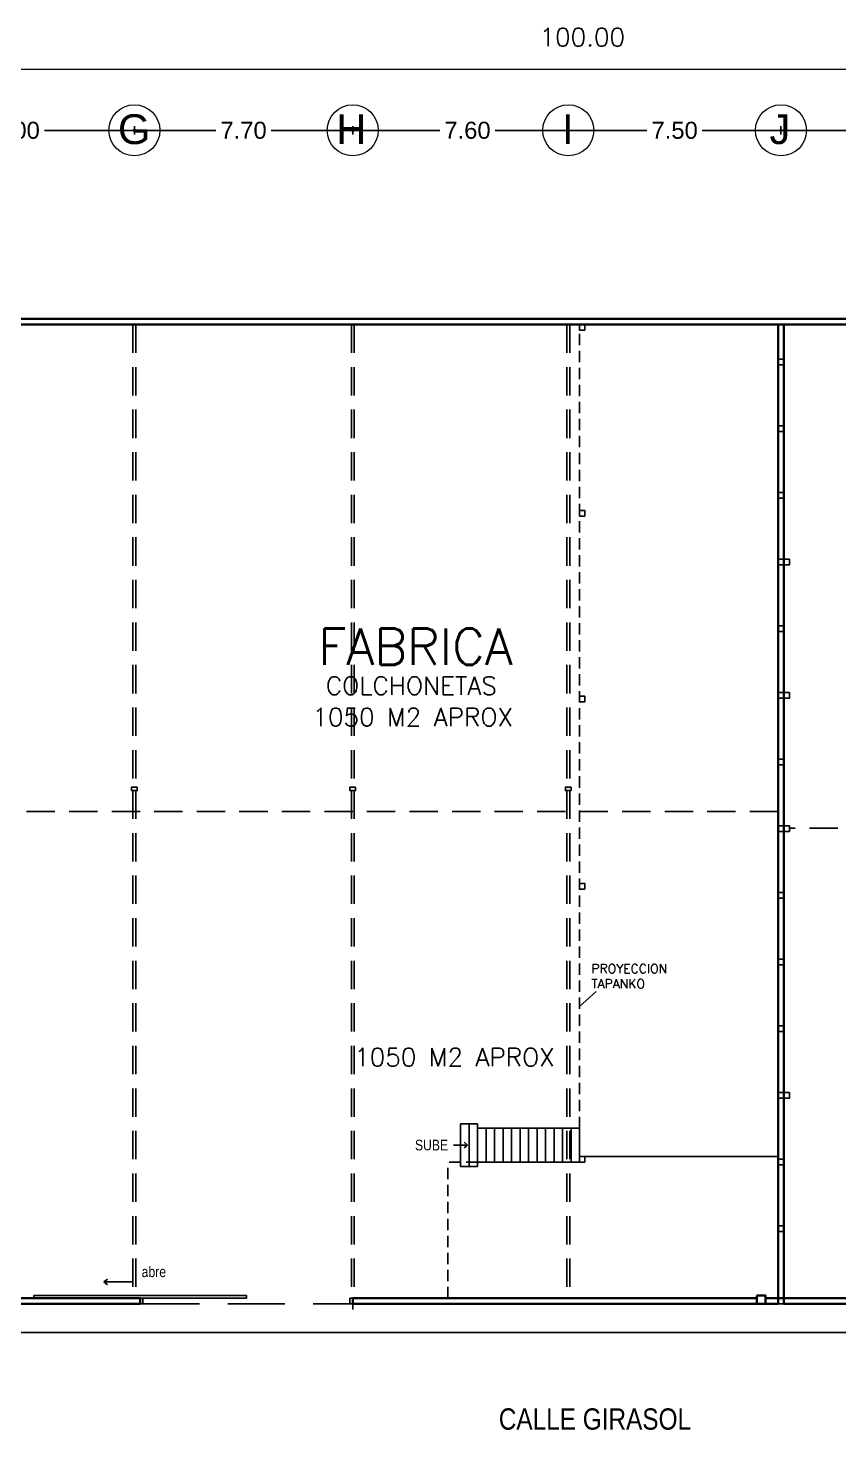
# Model space of a CAD drawing. Header units: millimetres. Extents: x 0 to 265, y 0 to 186.
# Drawn here: x 56.73 to 85.33, y 136.5 to 185.92 of the extents above; entities that cross this region are included whole.
import ezdxf

# ---------------------------------------------------------------- set-up
doc = ezdxf.new("R2010")
doc.units = ezdxf.units.MM
doc.linetypes.add('JIS_02_2.0', pattern=[3, 2, -1])
for name, color, linetype in [('APOYOS', 40, 'Continuous'), ('AREAS DE TRABAJO', 60, 'Continuous'), ('ARMADO DE CASTILLOS', 1, 'Continuous'), ('BANQUETA', 241, 'Continuous'), ('DEMOLICION', 210, 'Continuous'), ('Ejes y cotas', 251, 'Continuous'), ('ESCALERAS', 41, 'Continuous'), ('HERRERIA', 242, 'Continuous'), ('MOVILIARIO COLCHAS', 251, 'Continuous'), ('MURO DIVISORIO', 51, 'Continuous'), ('PROYECCION', 63, 'JIS_02_2.0'), ('PROYECCION ESTRUCTURA', 100, 'Continuous'), ('TEXTO', 7, 'Continuous')]:
    doc.layers.add(name, color=color, linetype=linetype)
doc.layers.add('MURO DE CARGA', color=18, linetype='Continuous', lineweight=30)
doc.layers.add('Solapa', color=7, linetype='Continuous', lineweight=18)
doc.styles.add('Annotative', font='arial.ttf')
doc.styles.add('Roman S', font='romans.shx')
doc.styles.get("Standard").update_dxf_attribs({"font": 'arial.ttf'})
doc.dimstyles.new('Copia(2) de ISO-25', dxfattribs={"dimtxt": 0.2, "dimasz": 0.1, "dimexe": 0.15, "dimexo": 0.15, "dimgap": 0.075, "dimtad": 2, "dimtih": 1, "dimtoh": 1, "dimzin": 1, "dimdsep": 46, "dimtxsty": 'Standard', "dimblk": 'ORIGIN2', "dimcen": 0.1, "dimazin": 0, "dimtfac": 1, "dimtix": 1, "dimtmove": 0, "dimatfit": 3, "dimfxl": 0.25, "dimarcsym": 0})

# ---------------------------------------------------------------- blocks, each defined once
blk = doc.blocks.new('_BoxFilled')
at = {"color": 0, "linetype": 'ByBlock', "lineweight": -2}
blk.add_line((-0.5, 0), (-1, 0), dxfattribs=at)
at = {"color": 0, "linetype": 'ByBlock', "lineweight": 0}
blk.add_solid([(-0.5, 0.5), (0.5, 0.5), (-0.5, -0.5), (0.5, -0.5)], dxfattribs=at)
blk = doc.blocks.new('*D81')
at = {"layer": 'DEFPOINTS', "color": 0, "transparency": 16777216}
for p in [(68.183, 182.312), (60.483, 181.467), (68.183, 181.467)]:
    blk.add_point(p, dxfattribs=at)
at = {"layer": 'Ejes y cotas', "color": 0, "lineweight": -2, "transparency": 16777216}
for p, q in [((60.483, 182.167), (60.483, 182.462)), ((68.183, 182.167), (68.183, 182.462)), ((60.583, 182.312), (63.357, 182.312)), ((68.083, 182.312), (65.309, 182.312))]:
    blk.add_line(p, q, dxfattribs=at)
at = {"layer": 'Ejes y cotas', "color": 0, "lineweight": -2, "transparency": 16777216, "xscale": 0.1, "yscale": 0.1, "zscale": 0.1, "rotation": 180}
blk.add_blockref('_BoxFilled', (60.483, 182.312), dxfattribs=at)
at = {"layer": 'Ejes y cotas', "color": 0, "lineweight": -2, "transparency": 16777216, "xscale": 0.1, "yscale": 0.1, "zscale": 0.1}
blk.add_blockref('_BoxFilled', (68.183, 182.312), dxfattribs=at)
at = {"layer": 'Ejes y cotas', "color": 0, "lineweight": 0, "transparency": 16777216, "insert": (64.333, 182.312), "char_height": 0.6, "attachment_point": 5}
blk.add_mtext('7.70', dxfattribs=at)
blk = doc.blocks.new('*D82')
at = {"layer": 'DEFPOINTS', "color": 0, "transparency": 16777216}
for p in [(75.783, 182.312), (68.183, 181.467), (75.783, 181.467)]:
    blk.add_point(p, dxfattribs=at)
at = {"layer": 'Ejes y cotas', "color": 0, "lineweight": -2, "transparency": 16777216}
for p, q in [((68.183, 182.167), (68.183, 182.462)), ((75.783, 182.167), (75.783, 182.462)), ((68.283, 182.312), (71.253, 182.312)), ((75.683, 182.312), (73.205, 182.312))]:
    blk.add_line(p, q, dxfattribs=at)
at = {"layer": 'Ejes y cotas', "color": 0, "lineweight": -2, "transparency": 16777216, "xscale": 0.1, "yscale": 0.1, "zscale": 0.1, "rotation": 180}
blk.add_blockref('_BoxFilled', (68.183, 182.312), dxfattribs=at)
at = {"layer": 'Ejes y cotas', "color": 0, "lineweight": -2, "transparency": 16777216, "xscale": 0.1, "yscale": 0.1, "zscale": 0.1}
blk.add_blockref('_BoxFilled', (75.783, 182.312), dxfattribs=at)
at = {"layer": 'Ejes y cotas', "color": 0, "lineweight": 0, "transparency": 16777216, "insert": (72.229, 182.312), "char_height": 0.6, "attachment_point": 5}
blk.add_mtext('7.60', dxfattribs=at)
blk = doc.blocks.new('*D83')
at = {"layer": 'DEFPOINTS', "color": 0, "transparency": 16777216}
for p in [(83.283, 182.312), (75.783, 181.467), (83.283, 181.467)]:
    blk.add_point(p, dxfattribs=at)
at = {"layer": 'Ejes y cotas', "color": 0, "lineweight": -2, "transparency": 16777216}
for p, q in [((75.783, 182.167), (75.783, 182.462)), ((83.283, 182.167), (83.283, 182.462)), ((75.883, 182.312), (78.557, 182.312)), ((83.183, 182.312), (80.509, 182.312))]:
    blk.add_line(p, q, dxfattribs=at)
at = {"layer": 'Ejes y cotas', "color": 0, "lineweight": -2, "transparency": 16777216, "xscale": 0.1, "yscale": 0.1, "zscale": 0.1, "rotation": 180}
blk.add_blockref('_BoxFilled', (75.783, 182.312), dxfattribs=at)
at = {"layer": 'Ejes y cotas', "color": 0, "lineweight": -2, "transparency": 16777216, "xscale": 0.1, "yscale": 0.1, "zscale": 0.1}
blk.add_blockref('_BoxFilled', (83.283, 182.312), dxfattribs=at)
at = {"layer": 'Ejes y cotas', "color": 0, "lineweight": 0, "transparency": 16777216, "insert": (79.533, 182.312), "char_height": 0.6, "attachment_point": 5}
blk.add_mtext('7.50', dxfattribs=at)
blk = doc.blocks.new('*D84')
at = {"layer": 'DEFPOINTS', "color": 0, "transparency": 16777216}
for p in [(90.933, 182.312), (83.283, 181.467), (90.933, 181.467)]:
    blk.add_point(p, dxfattribs=at)
at = {"layer": 'Ejes y cotas', "color": 0, "lineweight": -2, "transparency": 16777216}
for p, q in [((83.283, 182.167), (83.283, 182.462)), ((90.933, 182.167), (90.933, 182.462)), ((83.383, 182.312), (86.129, 182.312)), ((90.833, 182.312), (88.087, 182.312))]:
    blk.add_line(p, q, dxfattribs=at)
at = {"layer": 'Ejes y cotas', "color": 0, "lineweight": -2, "transparency": 16777216, "xscale": 0.1, "yscale": 0.1, "zscale": 0.1, "rotation": 180}
blk.add_blockref('_BoxFilled', (83.283, 182.312), dxfattribs=at)
at = {"layer": 'Ejes y cotas', "color": 0, "lineweight": -2, "transparency": 16777216, "xscale": 0.1, "yscale": 0.1, "zscale": 0.1}
blk.add_blockref('_BoxFilled', (90.933, 182.312), dxfattribs=at)
at = {"layer": 'Ejes y cotas', "color": 0, "lineweight": 0, "transparency": 16777216, "insert": (87.108, 182.312), "char_height": 0.6, "attachment_point": 5}
blk.add_mtext('7.65', dxfattribs=at)
blk = doc.blocks.new('*D89')
at = {"layer": 'DEFPOINTS', "color": 0, "transparency": 16777216}
for p in [(60.483, 182.312), (52.483, 181.467), (60.483, 181.467)]:
    blk.add_point(p, dxfattribs=at)
at = {"layer": 'Ejes y cotas', "color": 0, "lineweight": -2, "transparency": 16777216}
for p, q in [((52.483, 182.167), (52.483, 182.462)), ((60.483, 182.167), (60.483, 182.462)), ((52.583, 182.312), (55.354, 182.312)), ((60.383, 182.312), (57.311, 182.312))]:
    blk.add_line(p, q, dxfattribs=at)
at = {"layer": 'Ejes y cotas', "color": 0, "lineweight": -2, "transparency": 16777216, "xscale": 0.1, "yscale": 0.1, "zscale": 0.1, "rotation": 180}
blk.add_blockref('_BoxFilled', (52.483, 182.312), dxfattribs=at)
at = {"layer": 'Ejes y cotas', "color": 0, "lineweight": -2, "transparency": 16777216, "xscale": 0.1, "yscale": 0.1, "zscale": 0.1}
blk.add_blockref('_BoxFilled', (60.483, 182.312), dxfattribs=at)
at = {"layer": 'Ejes y cotas', "color": 0, "lineweight": 0, "transparency": 16777216, "insert": (56.333, 182.312), "char_height": 0.6, "attachment_point": 5}
blk.add_mtext('8.00', dxfattribs=at)

msp = doc.modelspace()

# ---------------------------------------------------------------- linework, layer by layer
at = {"layer": 'APOYOS'}
for points in [[(76.183, 175.467), (76.363, 175.467), (76.363, 175.267), (76.183, 175.267)], [(76.183, 168.917), (76.363, 168.917), (76.363, 168.717), (76.183, 168.717)], [(76.183, 162.367), (76.363, 162.367), (76.363, 162.167), (76.183, 162.167)], [(60.583, 159.162), (60.583, 159.042), (60.383, 159.042), (60.383, 159.162)], [(68.283, 159.162), (68.283, 159.042), (68.083, 159.042), (68.083, 159.162)], [(75.883, 159.162), (75.883, 159.042), (75.683, 159.042), (75.683, 159.162)], [(76.183, 155.767), (76.363, 155.767), (76.363, 155.567), (76.183, 155.567)], [(76.183, 146.142), (76.363, 146.142), (76.363, 145.942), (76.183, 145.942)], [(60.683, 141.142), (60.783, 141.142), (60.783, 140.942), (60.683, 140.942)], [(68.083, 141.142), (68.183, 141.142), (68.183, 140.942), (68.083, 140.942)]]:
    msp.add_lwpolyline(points, close=True, dxfattribs=at)
at = {"layer": 'AREAS DE TRABAJO'}
msp.add_line((76.363, 146.142), (83.183, 146.142), dxfattribs=at)
at = {"layer": 'ARMADO DE CASTILLOS'}
for points in [[(83.183, 174.242), (83.383, 174.242), (83.383, 174.042), (83.183, 174.042)], [(83.183, 171.892), (83.383, 171.892), (83.383, 171.692), (83.183, 171.692)], [(83.183, 169.542), (83.383, 169.542), (83.383, 169.342), (83.183, 169.342)], [(83.183, 167.192), (83.383, 167.192), (83.383, 166.992), (83.183, 166.992)], [(83.383, 167.192), (83.583, 167.192), (83.583, 166.992), (83.383, 166.992)], [(83.183, 164.842), (83.383, 164.842), (83.383, 164.642), (83.183, 164.642)], [(83.183, 162.492), (83.383, 162.492), (83.383, 162.292), (83.183, 162.292)], [(83.383, 162.492), (83.583, 162.492), (83.583, 162.292), (83.383, 162.292)], [(83.183, 160.142), (83.383, 160.142), (83.383, 159.942), (83.183, 159.942)], [(83.183, 157.792), (83.383, 157.792), (83.383, 157.592), (83.183, 157.592)], [(83.383, 157.792), (83.583, 157.792), (83.583, 157.592), (83.383, 157.592)], [(83.183, 155.442), (83.383, 155.442), (83.383, 155.242), (83.183, 155.242)], [(83.183, 153.092), (83.383, 153.092), (83.383, 152.892), (83.183, 152.892)], [(83.183, 150.742), (83.383, 150.742), (83.383, 150.542), (83.183, 150.542)], [(83.183, 148.392), (83.383, 148.392), (83.383, 148.192), (83.183, 148.192)], [(83.383, 148.392), (83.583, 148.392), (83.583, 148.192), (83.383, 148.192)], [(83.183, 146.042), (83.383, 146.042), (83.383, 145.842), (83.183, 145.842)], [(83.183, 143.692), (83.383, 143.692), (83.383, 143.492), (83.183, 143.492)], [(83.183, 141.142), (83.383, 141.142), (83.383, 140.942), (83.183, 140.942)]]:
    msp.add_lwpolyline(points, close=True, dxfattribs=at)
at = {"layer": 'BANQUETA'}
msp.add_line((30.169, 139.942), (127.983, 139.942), dxfattribs=at)
at = {"layer": 'DEMOLICION'}
msp.add_lwpolyline([(83.183, 150.742), (83.383, 150.742), (83.383, 152.892), (83.183, 152.892)], close=True, dxfattribs=at)
at = {"layer": 'Ejes y cotas', "lineweight": 0, "ltscale": 0.01}
for centre in [(60.483, 182.314), (68.183, 182.314), (75.783, 182.314), (83.283, 182.314)]:
    msp.add_circle(centre, 0.9, dxfattribs=at)
at = {"layer": 'ESCALERAS'}
for p, q in [((72.583, 147.292), (71.983, 147.292)), ((71.983, 147.292), (71.983, 145.792)), ((72.283, 147.292), (72.283, 145.792)), ((72.583, 145.792), (72.583, 147.292)), ((72.583, 147.142), (76.183, 147.142)), ((72.883, 145.942), (72.883, 147.142)), ((73.183, 145.942), (73.183, 147.142)), ((73.483, 145.942), (73.483, 147.142)), ((73.783, 145.942), (73.783, 147.142)), ((74.083, 145.942), (74.083, 147.142)), ((74.383, 145.942), (74.383, 147.142)), ((74.683, 145.942), (74.683, 147.142)), ((74.983, 145.942), (74.983, 147.142)), ((75.283, 145.942), (75.283, 147.142)), ((75.583, 145.942), (75.583, 147.142)), ((75.883, 145.942), (75.883, 147.142)), ((76.183, 145.942), (76.183, 147.142)), ((72.583, 145.792), (71.983, 145.792)), ((72.583, 145.942), (76.183, 145.942))]:
    msp.add_line(p, q, dxfattribs=at)
at = {"layer": 'HERRERIA'}
for p, q in [((72.233, 146.542), (71.733, 146.542)), ((72.233, 146.542), (72.108, 146.642)), ((72.233, 146.542), (72.108, 146.442)), ((59.411, 141.719), (59.536, 141.819)), ((59.411, 141.719), (60.411, 141.719)), ((59.411, 141.719), (59.536, 141.619)), ((68.183, 140.942), (68.183, 140.749))]:
    msp.add_line(p, q, dxfattribs=at)
msp.add_lwpolyline([(56.933, 141.242), (64.433, 141.242), (64.433, 141.142), (56.933, 141.142)], close=True, dxfattribs=at)
at = {"layer": 'MURO DE CARGA'}
msp.add_lwpolyline([(52.383, 175.467), (28.108, 175.467), (28.108, 175.667), (127.983, 175.667), (127.983, 175.467), (52.583, 175.467)], dxfattribs=at)
for points in [[(83.383, 175.467), (83.383, 141.142), (83.183, 141.142), (83.183, 175.467)], [(32.258, 141.142), (60.683, 141.142), (60.683, 140.942), (32.258, 140.942)], [(68.183, 141.142), (82.433, 141.142), (82.433, 140.942), (68.183, 140.942)], [(82.433, 141.242), (82.733, 141.242), (82.733, 140.942), (82.433, 140.942)], [(82.733, 141.142), (83.183, 141.142), (83.183, 140.942), (82.733, 140.942)], [(83.383, 141.142), (90.233, 141.142), (90.233, 140.942), (83.383, 140.942)]]:
    msp.add_lwpolyline(points, close=True, dxfattribs=at)
at = {"layer": 'MURO DIVISORIO'}
msp.add_line((76.183, 151.43), (76.77, 151.96), dxfattribs=at)
at = {"layer": 'PROYECCION', "ltscale": 0.2}
for p, q in [((76.183, 145.942), (76.183, 175.467)), ((76.183, 145.942), (71.533, 145.942)), ((71.533, 141.142), (71.533, 145.942))]:
    msp.add_line(p, q, dxfattribs=at)
at = {"layer": 'PROYECCION'}
msp.add_line((60.783, 140.942), (68.083, 140.942), dxfattribs=at)
at = {"layer": 'PROYECCION ESTRUCTURA', "linetype": 'JIS_02_2.0', "ltscale": 0.5, "transparency": 33554559}
for p, q in [((60.433, 175.467), (60.433, 159.162)), ((60.533, 175.467), (60.533, 159.162)), ((68.133, 175.467), (68.133, 159.162)), ((68.233, 175.467), (68.233, 159.162)), ((75.733, 175.467), (75.733, 159.162)), ((75.833, 175.467), (75.833, 159.162)), ((60.433, 159.042), (60.433, 141.142)), ((60.533, 159.042), (60.533, 141.142)), ((68.133, 159.042), (68.133, 141.142)), ((68.233, 159.042), (68.233, 141.142)), ((75.733, 159.042), (75.733, 141.142)), ((75.833, 159.042), (75.833, 141.142)), ((83.183, 158.304), (52.583, 158.304)), ((127.283, 157.675), (83.583, 157.712))]:
    msp.add_line(p, q, dxfattribs=at)
at = {"layer": 'Solapa'}
msp.add_line((27.608, 184.467), (128.483, 184.467), dxfattribs=at)

# ---------------------------------------------------------------- texts
at = {"layer": 'Ejes y cotas', "lineweight": 0}
for s, p in [('G', (59.904, 181.829)), ('H', (67.604, 181.829)), ('I', (75.563, 181.829)), ('J', (82.88, 181.829))]:
    msp.add_text(s, height=1.05, dxfattribs=at).set_placement(p)
at = {"layer": 'MOVILIARIO COLCHAS', "attachment_point": 1, "style": 'Roman S'}
for s, width, gutter_width, heights, insert, char_height in [('{\\C0;100.00}', 12.36534, 16, [2.209], (74.769, 185.919), 0.64), ('{\\C0;FABRICA}', 24.73067, 32, [4.418], (66.972, 164.757), 1.28), ('{\\C0;COLCHONETAS}', 12.36534, 16, [2.209], (67.235, 163.054), 0.64), ('{\\C0;1050 M2 APROX}', 12.36534, 16, [2.209], (66.76, 161.95), 0.64), ('{\\C0;PROYECCION \\PTAPANKO}', 6.18267, 8, [1.104], (76.597, 152.923), 0.32), ('{\\C0;1050 M2 APROX}', 12.36534, 16, [2.209], (68.233, 149.961), 0.64)]:
    msp.add_mtext_dynamic_manual_height_columns(s, width=width, gutter_width=gutter_width, heights=heights, dxfattribs=dict(at, insert=insert, char_height=char_height))
at = {"layer": 'TEXTO', "attachment_point": 1, "style": 'Annotative'}
for s, insert, char_height, width in [('{\\fTechnicLite|b0|i0|c2|p2;SUBE }', (70.376, 146.732), 0.375, 2.04554), ('{\\fTechnicLite|b0|i0|c2|p2;abre}', (60.74, 142.265), 0.375, 0.18683), ('{\\fTechnicLite|b0|i0|c2|p2;CALLE GIRASOL}', (73.333, 137.262), 0.75, 10.42847)]:
    msp.add_mtext(s, dxfattribs=dict(at, insert=insert, char_height=char_height, width=width))

# ---------------------------------------------------------------- dimensions: what is measured, and where the dimension line sits
at = {"layer": 'Ejes y cotas', "lineweight": 0}
for base, p1, p2, picture, middle in [((60.483, 182.312), (52.483, 181.467), (60.483, 181.467), '*D89', (56.333, 182.312)), ((68.183, 182.312), (60.483, 181.467), (68.183, 181.467), '*D81', (64.333, 182.312)), ((75.783, 182.312), (68.183, 181.467), (75.783, 181.467), '*D82', (72.229, 182.312)), ((83.283, 182.312), (75.783, 181.467), (83.283, 181.467), '*D83', (79.533, 182.312)), ((90.933, 182.312), (83.283, 181.467), (90.933, 181.467), '*D84', (87.108, 182.312))]:
    dim = msp.add_linear_dim(base=base, p1=p1, p2=p2, dimstyle='Copia(2) de ISO-25', override={"dimtxt": 0.6, "dimexo": 0.7, "dimgap": 0.2, "dimtad": 0, "dimblk1": 'BoxFilled', "dimblk2": 'BoxFilled', "dimsah": 1}, dxfattribs=at)
    dim.commit()
    dim.dimension.update_dxf_attribs({"geometry": picture, "text_midpoint": middle, "dimtype": 160})

doc.saveas('drawing.dxf')
